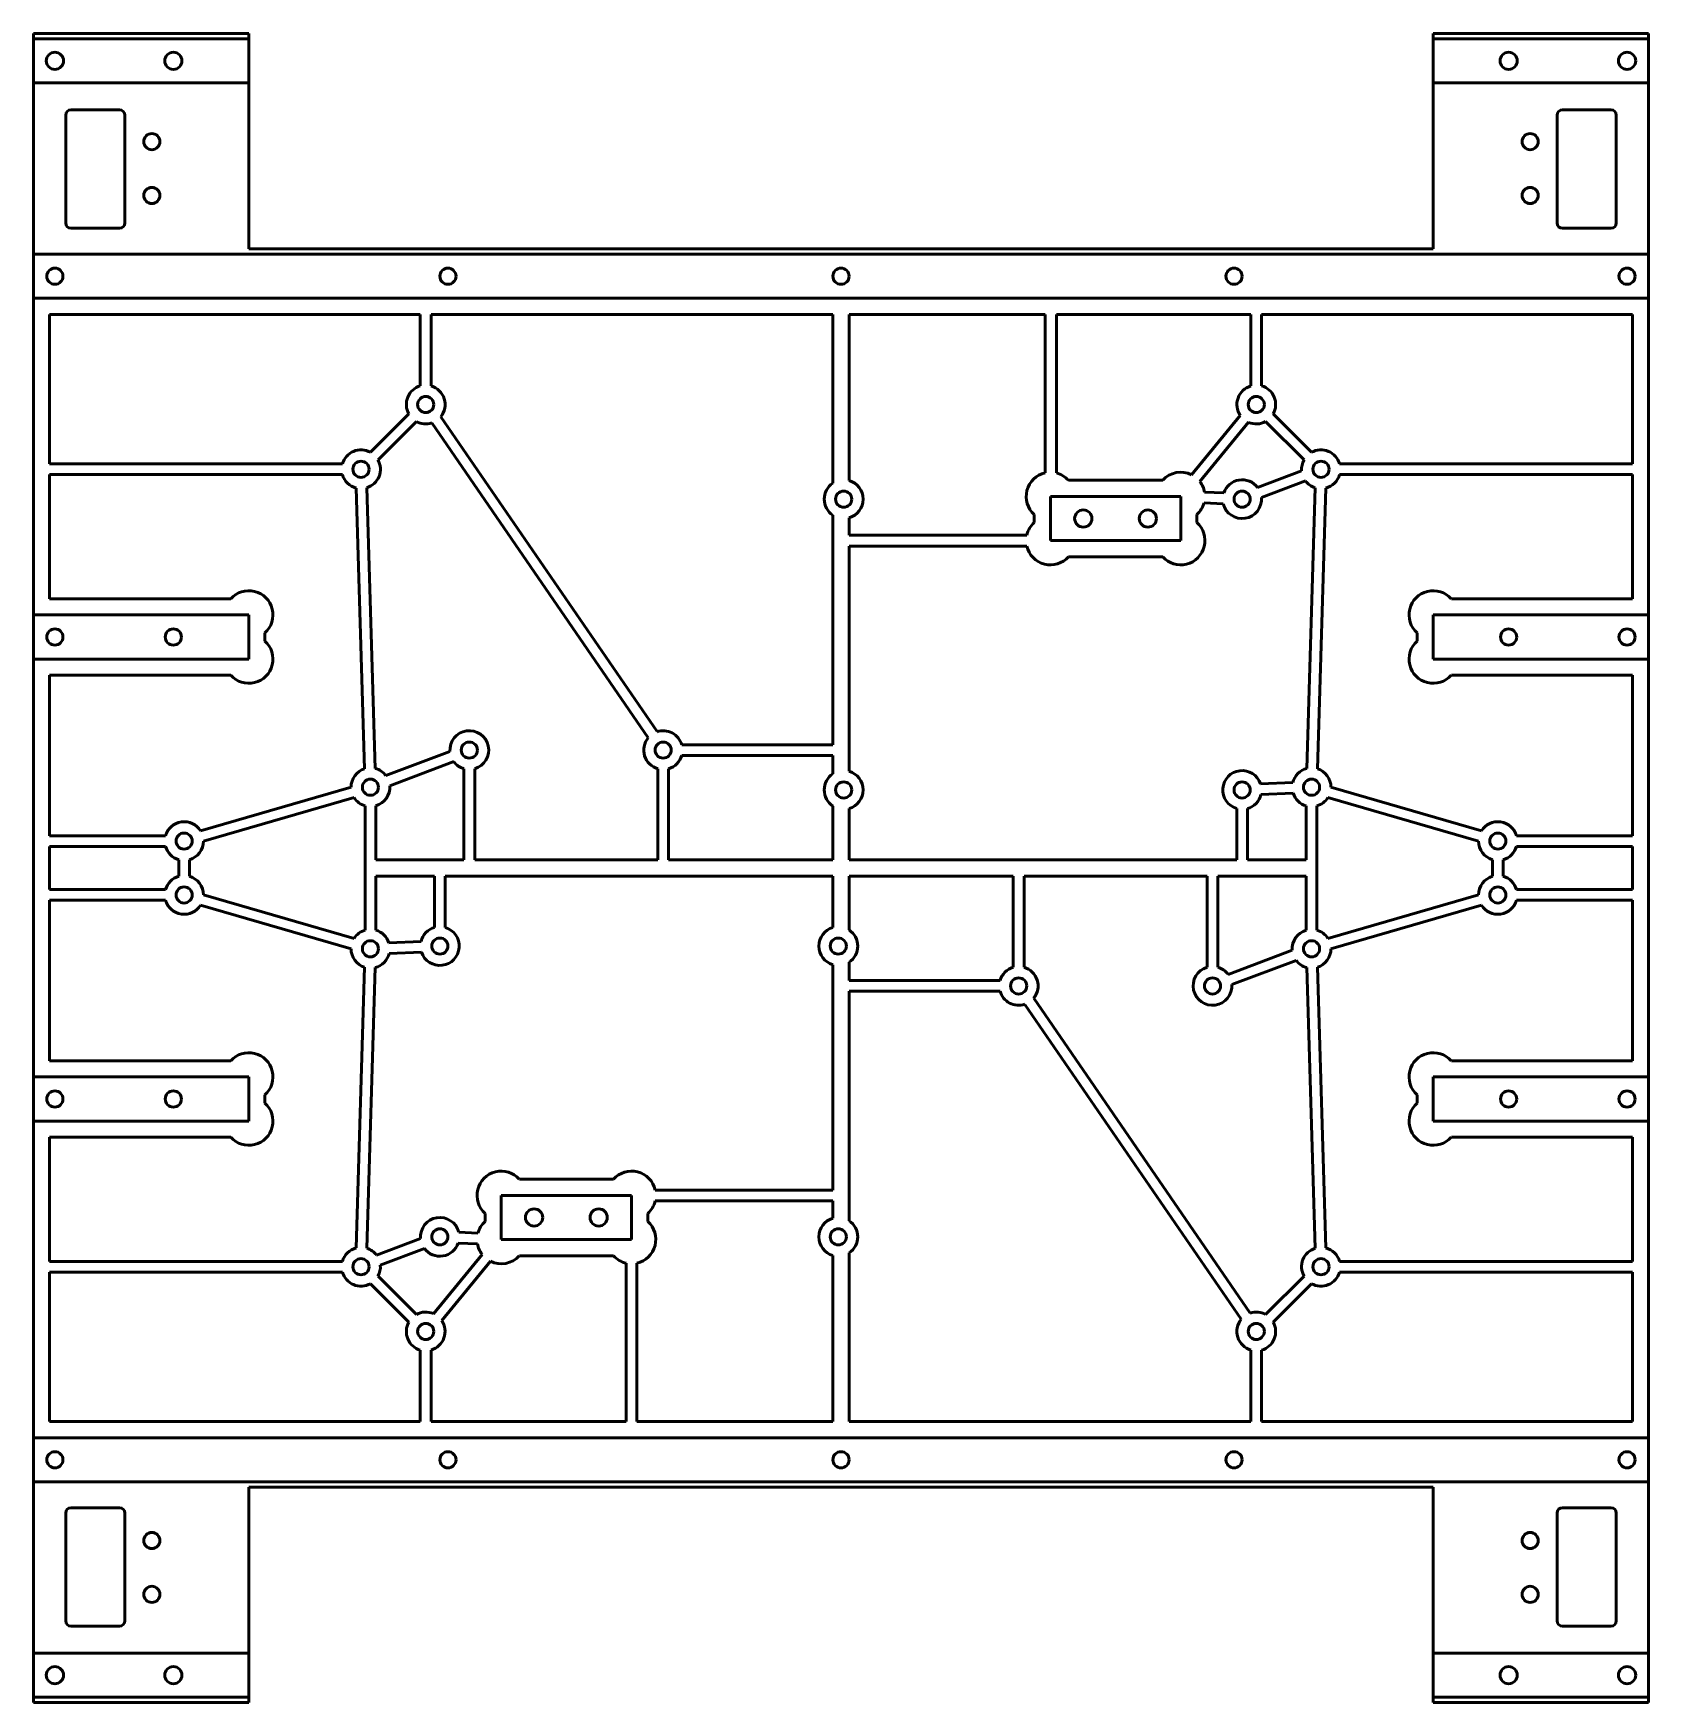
# Model space of a CAD drawing. Header units: millimetres. Extents: x 108 to 408, y 192 to 502.
import ezdxf

# ---------------------------------------------------------------- set-up
doc = ezdxf.new("R2010")
doc.units = ezdxf.units.MM
doc.header["$LTSCALE"] = 2
doc.layers.add('외형선(ISO)', color=7, linetype='Continuous', lineweight=50)

msp = doc.modelspace()

# ---------------------------------------------------------------- linework, layer by layer
at = {"layer": '외형선(ISO)'}
for p, q in [((107.98, 501.71), (107.98, 500.71)), ((147.98, 501.71), (107.98, 501.71)), ((107.98, 492.51), (107.98, 500.71)), ((107.98, 500.71), (147.98, 500.71)), ((147.98, 500.71), (147.98, 501.71)), ((147.98, 500.71), (147.98, 492.51)), ((407.98, 501.71), (367.98, 501.71)), ((367.98, 501.71), (367.98, 500.71)), ((367.98, 500.71), (407.98, 500.71)), ((367.98, 492.51), (367.98, 500.71)), ((407.98, 500.71), (407.98, 501.71)), ((407.98, 500.71), (407.98, 492.51)), ((107.98, 492.51), (107.98, 460.71)), ((147.98, 492.51), (107.98, 492.51)), ((147.98, 461.71), (147.98, 492.51)), ((367.98, 492.51), (367.98, 461.71)), ((407.98, 492.51), (367.98, 492.51)), ((407.98, 460.71), (407.98, 492.51)), ((114.98, 487.51), (123.98, 487.51)), ((391.98, 487.51), (400.98, 487.51)), ((113.98, 466.51), (113.98, 486.51)), ((124.98, 486.51), (124.98, 466.51)), ((390.98, 466.51), (390.98, 486.51)), ((401.98, 486.51), (401.98, 466.51)), ((123.98, 465.51), (114.98, 465.51)), ((400.98, 465.51), (391.98, 465.51)), ((107.98, 452.51), (107.98, 460.71)), ((107.98, 460.71), (407.98, 460.71)), ((367.98, 461.71), (147.98, 461.71)), ((407.98, 460.71), (407.98, 452.51)), ((107.98, 452.51), (107.98, 393.71)), ((407.98, 452.51), (107.98, 452.51)), ((110.98, 421.76), (110.98, 449.51)), ((110.98, 449.51), (179.85, 449.51)), ((179.85, 449.51), (179.85, 436.24)), ((181.85, 449.51), (256.48, 449.51)), ((181.85, 436.24), (181.85, 449.51)), ((256.48, 449.51), (256.48, 418.2)), ((259.48, 449.51), (295.88, 449.51)), ((259.48, 418.67), (259.48, 449.51)), ((295.88, 449.51), (295.88, 420.1)), ((297.98, 449.51), (334.11, 449.51)), ((297.98, 420.07), (297.98, 449.51)), ((334.11, 449.51), (334.11, 436.24)), ((336.11, 436.24), (336.11, 449.51)), ((336.11, 449.51), (404.98, 449.51)), ((404.98, 449.51), (404.98, 421.76)), ((407.98, 393.71), (407.98, 452.51)), ((177.7, 431.04), (170.57, 423.91)), ((345.39, 423.91), (338.26, 431.04)), ((171.99, 422.5), (179.12, 429.63)), ((181.99, 429.37), (222.17, 370.89)), ((223.82, 372.03), (183.64, 430.5)), ((332.14, 430.75), (323.09, 419.73)), ((324.64, 418.47), (333.69, 429.48)), ((336.85, 429.63), (343.98, 422.5)), ((165.38, 421.76), (110.98, 421.76)), ((404.98, 421.76), (350.59, 421.76)), ((110.98, 419.76), (165.38, 419.76)), ((110.98, 396.71), (110.98, 419.76)), ((317.73, 418.71), (300.24, 418.71)), ((343.54, 420.47), (335.36, 417.37)), ((336.07, 415.5), (344.25, 418.6)), ((350.59, 419.76), (404.98, 419.76)), ((404.98, 419.76), (404.98, 396.71)), ((167.94, 417.28), (169.48, 365.14)), ((171.48, 365.2), (169.94, 417.33)), ((296.88, 415.71), (321.08, 415.71)), ((296.88, 407.51), (296.88, 415.71)), ((321.08, 415.71), (321.08, 407.51)), ((329.07, 416.36), (325.51, 416.52)), ((346.03, 417.33), (344.48, 365.2)), ((346.48, 365.14), (348.03, 417.28)), ((293.88, 412.36), (293.88, 410.86)), ((324.08, 410.86), (324.08, 412.36)), ((325.42, 414.52), (328.98, 414.36)), ((256.48, 412.22), (256.48, 369.61)), ((259.48, 408.51), (259.48, 411.75)), ((292.49, 408.51), (259.48, 408.51)), ((259.48, 406.51), (292.49, 406.51)), ((259.48, 364.67), (259.48, 406.51)), ((321.08, 407.51), (296.88, 407.51)), ((300.24, 404.51), (317.73, 404.51)), ((107.98, 393.71), (147.98, 393.71)), ((107.98, 385.51), (107.98, 393.71)), ((144.63, 396.71), (110.98, 396.71)), ((147.98, 393.71), (147.98, 385.51)), ((367.98, 385.51), (367.98, 393.71)), ((367.98, 393.71), (407.98, 393.71)), ((404.98, 396.71), (371.34, 396.71)), ((407.98, 393.71), (407.98, 385.51)), ((150.98, 388.86), (150.98, 390.36)), ((364.98, 390.36), (364.98, 388.86)), ((147.98, 385.51), (107.98, 385.51)), ((107.98, 385.51), (107.98, 307.91)), ((407.98, 385.51), (367.98, 385.51)), ((407.98, 307.91), (407.98, 385.51)), ((110.98, 352.71), (110.98, 382.51)), ((110.98, 382.51), (144.63, 382.51)), ((371.34, 382.51), (404.98, 382.51)), ((404.98, 382.51), (404.98, 352.71)), ((256.48, 369.61), (228.41, 369.61)), ((185.36, 368.33), (173.47, 363.86)), ((174.17, 361.99), (186.07, 366.46)), ((228.41, 367.61), (256.48, 367.61)), ((256.48, 367.61), (256.48, 364.2)), ((187.95, 365.15), (187.95, 348.21)), ((189.95, 348.21), (189.95, 365.15)), ((223.95, 365.15), (223.95, 348.21)), ((225.95, 348.21), (225.95, 365.15)), ((166.98, 361.71), (139.03, 353.63)), ((139.58, 351.71), (167.54, 359.79)), ((341.89, 362.58), (335.9, 362.34)), ((335.98, 360.34), (341.96, 360.58)), ((348.43, 359.79), (376.38, 351.71)), ((376.94, 353.63), (348.98, 361.71)), ((169.58, 358.25), (169.58, 335.17)), ((171.58, 348.21), (171.58, 358.25)), ((256.48, 358.22), (256.48, 348.21)), ((259.48, 348.21), (259.48, 357.75)), ((331.48, 357.75), (331.48, 348.21)), ((333.48, 348.21), (333.48, 357.75)), ((344.38, 358.25), (344.38, 348.21)), ((346.38, 335.17), (346.38, 358.25)), ((132.52, 352.71), (110.98, 352.71)), ((110.98, 350.71), (132.52, 350.71)), ((110.98, 342.71), (110.98, 350.71)), ((404.98, 352.71), (383.44, 352.71)), ((383.44, 350.71), (404.98, 350.71)), ((404.98, 350.71), (404.98, 342.71)), ((134.98, 348.25), (134.98, 345.17)), ((136.98, 345.17), (136.98, 348.25)), ((187.95, 348.21), (171.58, 348.21)), ((223.95, 348.21), (189.95, 348.21)), ((256.48, 348.21), (225.95, 348.21)), ((331.48, 348.21), (259.48, 348.21)), ((344.38, 348.21), (333.48, 348.21)), ((378.98, 348.25), (378.98, 345.17)), ((380.98, 345.17), (380.98, 348.25)), ((171.58, 345.21), (182.48, 345.21)), ((171.58, 335.17), (171.58, 345.21)), ((182.48, 345.21), (182.48, 335.67)), ((184.48, 345.21), (256.48, 345.21)), ((184.48, 335.67), (184.48, 345.21)), ((256.48, 345.21), (256.48, 335.67)), ((259.48, 335.2), (259.48, 345.21)), ((259.48, 345.21), (289.98, 345.21)), ((289.98, 345.21), (289.98, 328.27)), ((291.98, 345.21), (325.98, 345.21)), ((291.98, 328.27), (291.98, 345.21)), ((325.98, 345.21), (325.98, 328.27)), ((327.98, 345.21), (344.38, 345.21)), ((327.98, 328.27), (327.98, 345.21)), ((344.38, 345.21), (344.38, 335.17)), ((132.52, 342.71), (110.98, 342.71)), ((167.54, 333.63), (139.58, 341.71)), ((376.38, 341.71), (348.43, 333.63)), ((404.98, 342.71), (383.44, 342.71)), ((110.98, 340.71), (132.52, 340.71)), ((110.98, 310.91), (110.98, 340.71)), ((139.03, 339.79), (166.98, 331.71)), ((348.98, 331.71), (376.94, 339.79)), ((383.44, 340.71), (404.98, 340.71)), ((404.98, 340.71), (404.98, 310.91)), ((179.99, 333.08), (174, 332.84)), ((174.08, 330.84), (180.06, 331.08)), ((256.48, 328.75), (256.48, 286.91)), ((259.48, 325.81), (259.48, 329.22)), ((341.79, 331.43), (329.87, 326.96)), ((330.57, 325.09), (342.49, 329.56)), ((169.48, 328.28), (167.94, 276.14)), ((169.94, 276.09), (171.48, 328.22)), ((287.52, 325.81), (259.48, 325.81)), ((344.48, 328.22), (346.03, 276.09)), ((348.03, 276.14), (346.48, 328.28)), ((259.48, 323.81), (287.52, 323.81)), ((259.48, 281.2), (259.48, 323.81)), ((333.97, 264.05), (293.77, 322.53)), ((292.12, 321.39), (332.33, 262.92)), ((144.63, 310.91), (110.98, 310.91)), ((404.98, 310.91), (371.34, 310.91)), ((107.98, 307.91), (147.98, 307.91)), ((107.98, 299.71), (107.98, 307.91)), ((147.98, 307.91), (147.98, 299.71)), ((367.98, 299.71), (367.98, 307.91)), ((367.98, 307.91), (407.98, 307.91)), ((407.98, 307.91), (407.98, 299.71)), ((150.98, 303.06), (150.98, 304.56)), ((364.98, 304.56), (364.98, 303.06)), ((147.98, 299.71), (107.98, 299.71)), ((107.98, 299.71), (107.98, 240.91)), ((407.98, 299.71), (367.98, 299.71)), ((407.98, 240.91), (407.98, 299.71)), ((110.98, 273.66), (110.98, 296.71)), ((110.98, 296.71), (144.63, 296.71)), ((371.34, 296.71), (404.98, 296.71)), ((404.98, 296.71), (404.98, 273.66)), ((215.73, 288.91), (198.24, 288.91)), ((194.88, 285.91), (219.08, 285.91)), ((194.88, 277.71), (194.88, 285.91)), ((219.08, 285.91), (219.08, 277.71)), ((256.48, 286.91), (223.47, 286.91)), ((191.88, 282.56), (191.88, 281.06)), ((222.08, 281.06), (222.08, 282.56)), ((223.47, 284.91), (256.48, 284.91)), ((256.48, 284.91), (256.48, 281.67)), ((190.54, 278.9), (186.98, 279.06)), ((179.89, 277.92), (171.71, 274.82)), ((172.42, 272.95), (180.6, 276.05)), ((186.89, 277.06), (190.45, 276.9)), ((219.08, 277.71), (194.88, 277.71)), ((165.38, 273.66), (110.98, 273.66)), ((191.32, 274.95), (182.28, 263.94)), ((183.82, 262.67), (192.87, 273.69)), ((198.24, 274.71), (215.73, 274.71)), ((218.08, 273.32), (218.08, 243.91)), ((220.08, 243.91), (220.08, 273.32)), ((256.48, 274.75), (256.48, 243.91)), ((259.48, 243.91), (259.48, 275.22)), ((404.98, 273.66), (350.59, 273.66)), ((110.98, 271.66), (165.38, 271.66)), ((110.98, 243.91), (110.98, 271.66)), ((179.12, 263.79), (171.99, 270.92)), ((343.98, 270.92), (336.85, 263.79)), ((350.59, 271.66), (404.98, 271.66)), ((404.98, 271.66), (404.98, 243.91)), ((170.57, 269.51), (177.7, 262.38)), ((338.26, 262.38), (345.39, 269.51)), ((179.85, 257.18), (179.85, 243.91)), ((181.85, 243.91), (181.85, 257.18)), ((334.11, 257.18), (334.11, 243.91)), ((336.11, 243.91), (336.11, 257.18)), ((179.85, 243.91), (110.98, 243.91)), ((218.08, 243.91), (181.85, 243.91)), ((256.48, 243.91), (220.08, 243.91)), ((334.11, 243.91), (259.48, 243.91)), ((404.98, 243.91), (336.11, 243.91)), ((107.98, 232.71), (107.98, 240.91)), ((107.98, 240.91), (407.98, 240.91)), ((407.98, 240.91), (407.98, 232.71)), ((107.98, 232.71), (107.98, 200.91)), ((407.98, 232.71), (107.98, 232.71)), ((407.98, 200.91), (407.98, 232.71)), ((147.98, 200.91), (147.98, 231.71)), ((147.98, 231.71), (367.98, 231.71)), ((367.98, 231.71), (367.98, 200.91)), ((113.98, 206.91), (113.98, 226.91)), ((114.98, 227.91), (123.98, 227.91)), ((124.98, 226.91), (124.98, 206.91)), ((390.98, 206.91), (390.98, 226.91)), ((391.98, 227.91), (400.98, 227.91)), ((401.98, 226.91), (401.98, 206.91)), ((123.98, 205.91), (114.98, 205.91)), ((400.98, 205.91), (391.98, 205.91)), ((107.98, 192.71), (107.98, 200.91)), ((107.98, 200.91), (147.98, 200.91)), ((147.98, 200.91), (147.98, 192.71)), ((367.98, 200.91), (407.98, 200.91)), ((367.98, 192.71), (367.98, 200.91)), ((407.98, 200.91), (407.98, 192.71)), ((107.98, 192.71), (107.98, 191.71)), ((147.98, 192.71), (107.98, 192.71)), ((147.98, 191.71), (147.98, 192.71)), ((367.98, 192.71), (367.98, 191.71)), ((407.98, 192.71), (367.98, 192.71)), ((407.98, 191.71), (407.98, 192.71)), ((107.98, 191.71), (147.98, 191.71)), ((367.98, 191.71), (407.98, 191.71))]:
    msp.add_line(p, q, dxfattribs=at)
for centre, radius in [((111.98, 496.61), 1.6), ((133.98, 496.61), 1.6), ((381.98, 496.61), 1.6), ((403.98, 496.61), 1.6), ((129.98, 481.61), 1.5), ((385.98, 481.61), 1.5), ((129.98, 471.61), 1.5), ((385.98, 471.61), 1.5), ((111.98, 456.61), 1.5), ((184.98, 456.61), 1.5), ((257.98, 456.61), 1.5), ((330.98, 456.61), 1.5), ((403.98, 456.61), 1.5), ((180.85, 432.78), 1.5), ((335.11, 432.78), 1.5), ((168.83, 420.76), 1.5), ((347.13, 420.76), 1.5), ((258.48, 415.21), 1.5), ((332.48, 415.21), 1.5), ((302.98, 411.61), 1.6), ((314.98, 411.61), 1.6), ((111.98, 389.61), 1.5), ((133.98, 389.61), 1.5), ((381.98, 389.61), 1.5), ((403.98, 389.61), 1.5), ((188.95, 368.61), 1.5), ((224.95, 368.61), 1.5), ((170.58, 361.71), 1.5), ((258.48, 361.21), 1.5), ((332.48, 361.21), 1.5), ((345.38, 361.71), 1.5), ((135.98, 351.71), 1.5), ((379.98, 351.71), 1.5), ((135.98, 341.71), 1.5), ((379.98, 341.71), 1.5), ((170.58, 331.71), 1.5), ((183.48, 332.21), 1.5), ((257.48, 332.21), 1.5), ((345.38, 331.71), 1.5), ((290.98, 324.81), 1.5), ((326.98, 324.81), 1.5), ((111.98, 303.81), 1.5), ((133.98, 303.81), 1.5), ((381.98, 303.81), 1.5), ((403.98, 303.81), 1.5), ((200.98, 281.81), 1.6), ((212.98, 281.81), 1.6), ((183.48, 278.21), 1.5), ((257.48, 278.21), 1.5), ((168.83, 272.66), 1.5), ((347.13, 272.66), 1.5), ((180.85, 260.64), 1.5), ((335.11, 260.64), 1.5), ((111.98, 236.81), 1.5), ((184.98, 236.81), 1.5), ((257.98, 236.81), 1.5), ((330.98, 236.81), 1.5), ((403.98, 236.81), 1.5), ((129.98, 221.81), 1.5), ((385.98, 221.81), 1.5), ((129.98, 211.81), 1.5), ((385.98, 211.81), 1.5), ((111.98, 196.81), 1.6), ((133.98, 196.81), 1.6), ((381.98, 196.81), 1.6), ((403.98, 196.81), 1.6)]:
    msp.add_circle(centre, radius, dxfattribs=at)
for centre, radius, start, end in [((114.98, 486.51), 1, 90, 180), ((123.98, 486.51), 1, 0, 90), ((391.98, 486.51), 1, 90, 180), ((400.98, 486.51), 1, 0, 90), ((114.98, 466.51), 1, 180, 270), ((123.98, 466.51), 1, 270, 0), ((391.98, 466.51), 1, 180, 270), ((400.98, 466.51), 1, 270, 0), ((180.85, 432.78), 3.6, 106.1276, 208.8759), ((180.85, 432.78), 3.6, 320.6237, 73.8724), ((335.11, 432.78), 3.6, 106.1276, 214.4661), ((335.11, 432.78), 3.6, 331.1241, 73.8724), ((180.85, 432.78), 3.6, 241.1311, 288.3685), ((335.11, 432.78), 3.6, 246.7213, 298.8689), ((168.83, 420.76), 3.6, 61.1311, 163.8724), ((168.83, 420.76), 3.6, 287.8224, 28.8759), ((347.13, 420.76), 3.6, 151.1241, 184.6301), ((347.13, 420.76), 3.6, 16.1276, 118.8689), ((168.83, 420.76), 3.6, 196.1276, 255.5672), ((258.48, 415.21), 3.6, 286.1276, 73.8724), ((296.88, 415.71), 4.5, 102.8396, 228.1897), ((296.88, 415.71), 4.5, 41.8103, 75.851), ((321.08, 415.71), 4.5, 63.4333, 138.1897), ((332.48, 415.21), 3.6, 36.8853, 161.361), ((347.13, 420.76), 3.6, 216.8853, 252.1776), ((347.13, 420.76), 3.6, 284.4328, 343.8724), ((258.48, 415.21), 3.6, 123.749, 236.251), ((321.08, 415.71), 4.5, 10.3282, 37.7541), ((332.48, 415.21), 3.6, 193.6163, 4.6301), ((321.08, 415.71), 4.5, 311.8103, 344.649), ((296.88, 407.51), 4.5, 131.8103, 167.1604), ((321.08, 407.51), 4.5, 221.8103, 48.1897), ((296.88, 407.51), 4.5, 192.8396, 318.1897), ((147.98, 393.71), 4.5, 311.8103, 138.1897), ((367.98, 393.71), 4.5, 41.8103, 228.1897), ((147.98, 385.51), 4.5, 221.8103, 48.1897), ((367.98, 385.51), 4.5, 131.8103, 318.1897), ((188.95, 368.61), 3.6, 286.1276, 184.4577), ((224.95, 368.61), 3.6, 16.1276, 108.3685), ((224.95, 368.61), 3.6, 140.6237, 253.8724), ((188.95, 368.61), 3.6, 216.713, 253.8724), ((224.95, 368.61), 3.6, 286.1276, 343.8724), ((170.58, 361.71), 3.6, 107.8224, 179.9926), ((170.58, 361.71), 3.6, 36.713, 75.5672), ((258.48, 361.21), 3.6, 123.749, 236.251), ((258.48, 361.21), 3.6, 286.1276, 73.8724), ((332.48, 361.21), 3.6, 18.3473, 253.8724), ((345.38, 361.71), 3.6, 104.4328, 166.092), ((345.38, 361.71), 3.6, 0.0074, 72.1776), ((170.58, 361.71), 3.6, 212.2478, 253.8724), ((170.58, 361.71), 3.6, 286.1276, 4.4577), ((332.48, 361.21), 3.6, 286.1276, 346.092), ((345.38, 361.71), 3.6, 198.3473, 253.8724), ((345.38, 361.71), 3.6, 286.1276, 327.7522), ((135.98, 351.71), 3.6, 32.2478, 163.8724), ((379.98, 351.71), 3.6, 16.1276, 147.7522), ((135.98, 351.71), 3.6, 196.1276, 253.8724), ((135.98, 351.71), 3.6, 286.1276, 359.9926), ((379.98, 351.71), 3.6, 180.0074, 253.8724), ((379.98, 351.71), 3.6, 286.1276, 343.8724), ((135.98, 341.71), 3.6, 106.1276, 163.8724), ((135.98, 341.71), 3.6, 0.0074, 73.8724), ((379.98, 341.71), 3.6, 106.1276, 179.9926), ((379.98, 341.71), 3.6, 16.1276, 73.8724), ((135.98, 341.71), 3.6, 196.1276, 327.7522), ((379.98, 341.71), 3.6, 212.2478, 343.8724), ((170.58, 331.71), 3.6, 106.1276, 147.7522), ((170.58, 331.71), 3.6, 18.3473, 73.8724), ((183.48, 332.21), 3.6, 106.1276, 166.092), ((183.48, 332.21), 3.6, 198.3473, 73.8724), ((257.48, 332.21), 3.6, 106.1276, 253.8724), ((257.48, 332.21), 3.6, 303.749, 56.251), ((345.38, 331.71), 3.6, 106.1276, 184.4284), ((345.38, 331.71), 3.6, 32.2478, 73.8724), ((170.58, 331.71), 3.6, 180.0074, 252.1776), ((345.38, 331.71), 3.6, 287.8224, 359.9926), ((170.58, 331.71), 3.6, 284.4328, 346.092), ((345.38, 331.71), 3.6, 216.6837, 255.5672), ((290.98, 324.81), 3.6, 106.1276, 163.8724), ((290.98, 324.81), 3.6, 320.6411, 73.8724), ((326.98, 324.81), 3.6, 106.1276, 4.4284), ((326.98, 324.81), 3.6, 36.6837, 73.8724), ((290.98, 324.81), 3.6, 196.1276, 288.3858), ((147.98, 307.91), 4.5, 311.8103, 138.1897), ((367.98, 307.91), 4.5, 41.8103, 228.1897), ((147.98, 299.71), 4.5, 221.8103, 48.1897), ((367.98, 299.71), 4.5, 131.8103, 318.1897), ((194.88, 285.91), 4.5, 41.8103, 228.1897), ((219.08, 285.91), 4.5, 12.8396, 138.1897), ((219.08, 285.91), 4.5, 311.8103, 347.1604), ((183.48, 278.21), 3.6, 13.6163, 184.6301), ((194.88, 277.71), 4.5, 131.8103, 164.649), ((219.08, 277.71), 4.5, 282.8396, 48.1897), ((257.48, 278.21), 3.6, 106.1276, 253.8724), ((257.48, 278.21), 3.6, 303.749, 56.251), ((168.83, 272.66), 3.6, 104.4328, 163.8724), ((168.83, 272.66), 3.6, 36.8853, 72.1776), ((183.48, 278.21), 3.6, 216.8853, 341.361), ((194.88, 277.71), 4.5, 190.3282, 217.7541), ((347.13, 272.66), 3.6, 107.8224, 208.8759), ((347.13, 272.66), 3.6, 16.1276, 75.5672), ((168.83, 272.66), 3.6, 331.1241, 4.6301), ((194.88, 277.71), 4.5, 243.4333, 318.1897), ((219.08, 277.71), 4.5, 221.8103, 257.1604), ((168.83, 272.66), 3.6, 196.1276, 298.8689), ((347.13, 272.66), 3.6, 241.1311, 343.8724), ((180.85, 260.64), 3.6, 66.7213, 118.8689), ((335.11, 260.64), 3.6, 61.1311, 108.3858), ((180.85, 260.64), 3.6, 151.1241, 253.8724), ((180.85, 260.64), 3.6, 286.1276, 34.4661), ((335.11, 260.64), 3.6, 140.6411, 253.8724), ((335.11, 260.64), 3.6, 286.1276, 28.8759), ((114.98, 226.91), 1, 90, 180), ((123.98, 226.91), 1, 0, 90), ((391.98, 226.91), 1, 90, 180), ((400.98, 226.91), 1, 0, 90), ((114.98, 206.91), 1, 180, 270), ((123.98, 206.91), 1, 270, 0), ((391.98, 206.91), 1, 180, 270), ((400.98, 206.91), 1, 270, 0)]:
    msp.add_arc(centre, radius, start, end, dxfattribs=at)

doc.saveas('drawing.dxf')
